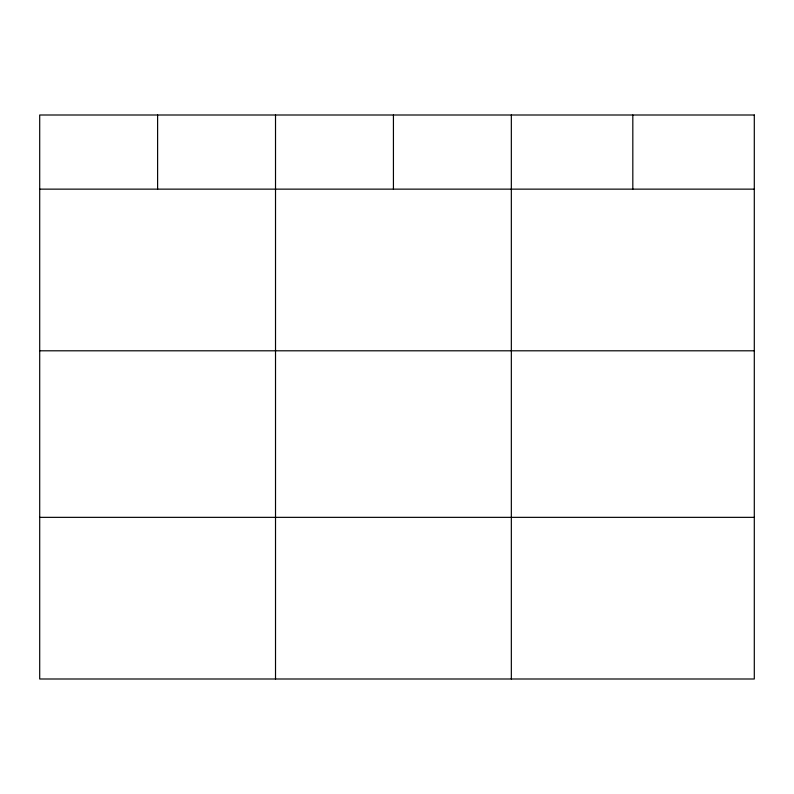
<?xml version="1.0" encoding="UTF-8"?>
<svg xmlns="http://www.w3.org/2000/svg" width="794" height="794" viewBox="0 0 794 794"><rect width="100%" height="100%" fill="white"/><g stroke="black" fill="none" stroke-linecap="round" stroke-linejoin="round"><path stroke-width="1.19" d="M39.7 189.141L754.3 189.141M39.7 350.799L754.3 350.799M39.7 517.351L754.3 517.351M632.818 115.001L632.818 189.141M511.336 115.001L511.336 678.999M393.427 115.001L393.427 189.141M275.518 115.001L275.518 678.999M157.609 115.001L157.609 189.141M754.3 115.001L39.7 115.001L39.7 678.999L754.3 678.999L754.3 115.001"/></g></svg>
